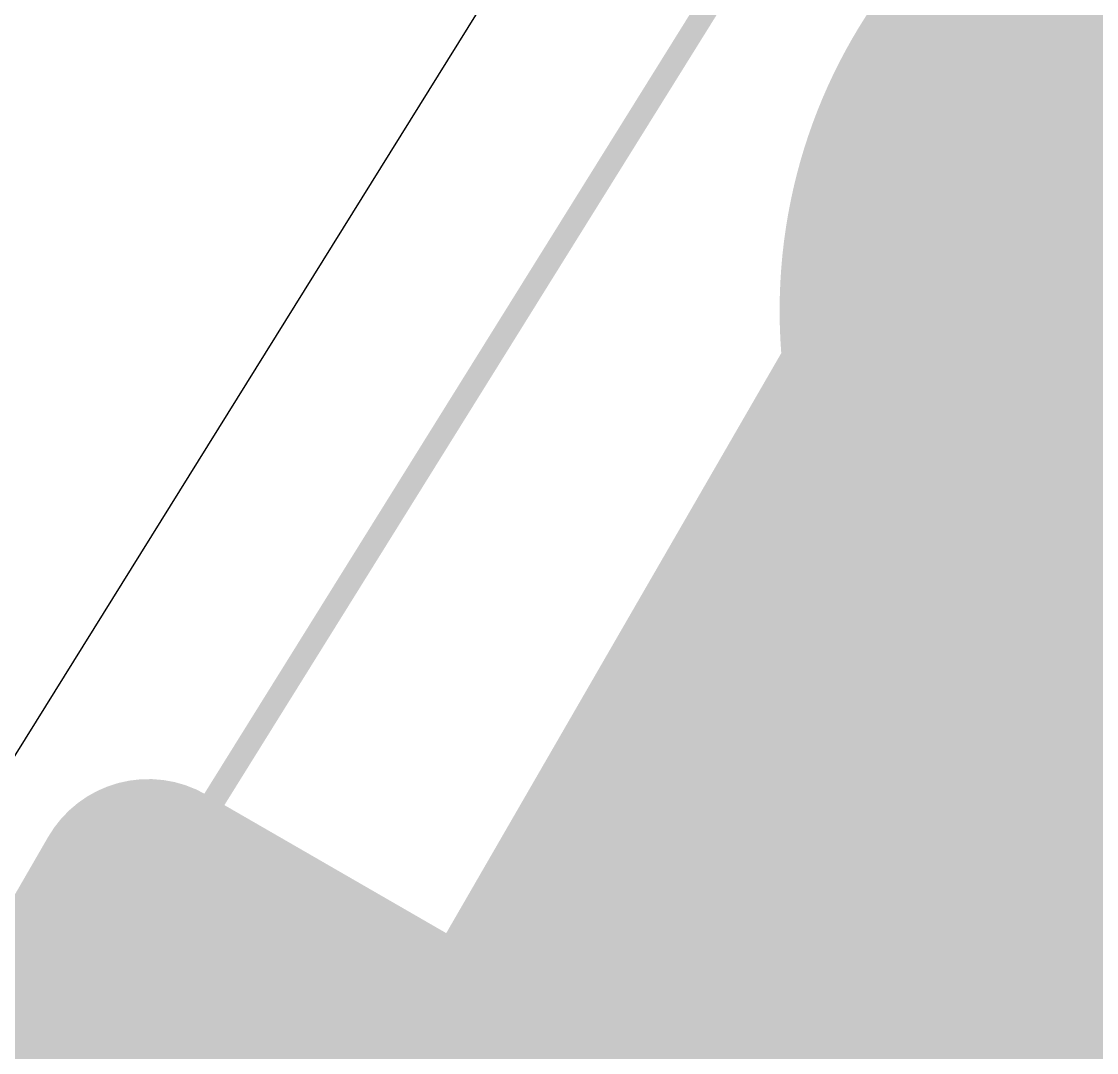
# Model space of a CAD drawing. Header units: inches. Extents: x -18 to 217, y -14 to 159.
# Drawn here: x 17.856 to 18.447, y 30.446 to 31.013 of the extents above; entities that cross this region are included whole.
import ezdxf

# ---------------------------------------------------------------- set-up
doc = ezdxf.new("R2010")
doc.units = ezdxf.units.IN
for name, color, linetype in [('Bottom Layer', 5, 'Continuous'), ('Dimension', 6, 'Continuous'), ('Drill Drawing', 1, 'Continuous'), ('Fabrication', 76, 'Continuous'), ('Top Layer', 1, 'Continuous'), ('Top Overlay', 2, 'Continuous'), ('Top Solder', 216, 'Continuous'), ('Via Holes', 16, 'Continuous')]:
    doc.layers.add(name, color=color, linetype=linetype)

# ---------------------------------------------------------------- blocks, each defined once
blk = doc.blocks.new('C___0402_19')
at = {"layer": 'Top Solder'}
blk.add_hatch(color=216, dxfattribs=at).paths.add_polyline_path([(-0.7585, -0.3775), (-0.7585, 0.3775), (-0.1813, 0.3775), (-0.1813, -0.3775)])
at = {"layer": 'Top Overlay', "const_width": 0.127}
for points in [[(-0.7874, -0.4064), (-0.7874, 0.4064)], [(-0.2794, -0.4064), (-0.7874, -0.4064)]]:
    blk.add_lwpolyline(points, dxfattribs=at)
at = {"layer": 'Top Overlay', "const_width": 0.0635}
blk.add_lwpolyline([(-0.81915, -0.4064, 1), (-0.75565, -0.4064, 1)], format="xyb", close=True, dxfattribs=at)
blk.add_lwpolyline([(-0.81915, -0.4064, 1), (-0.75565, -0.4064, 1)], format="xyb", close=True, dxfattribs=at)

msp = doc.modelspace()

# ---------------------------------------------------------------- hatches: boundary and pattern name
at = {"layer": 'Bottom Layer'}
h = msp.add_hatch(color=5, dxfattribs=at)
edge = h.paths.add_edge_path()
edge.add_arc((18.57308, 30.85413), 0.3, 0, 360)
at = {"layer": 'Top Layer'}
h = msp.add_hatch(color=1, dxfattribs=at)
edge = h.paths.add_edge_path()
edge.add_arc((18.57308, 30.85413), 0.3, 0, 360)
at = {"layer": 'Via Holes'}
h = msp.add_hatch(color=7, dxfattribs=at)
edge = h.paths.add_edge_path()
edge.add_arc((18.57308, 30.85413), 0.15, 0, 360)

# ---------------------------------------------------------------- linework, layer by layer
at = {"layer": 'Dimension', "const_width": 0.254}
for points in [[(58.31, 19.467, 1), (13.31, 19.467, 1)], [(54.56034, 19.46693, 1), (17.06033, 19.46693, 1)]]:
    msp.add_lwpolyline(points, format="xyb", close=True, dxfattribs=at)
at = {"layer": 'Drill Drawing', "const_width": 0.0508}
msp.add_lwpolyline([(18.31908, 31.10813), (18.57308, 30.60013)], dxfattribs=at)
at = {"layer": 'Fabrication', "const_width": 0.0127}
for points in [[(53.19355, 31.33267, -1.1671), (15.67509, 13.58703)], [(53.19355, 31.33267, -1.1671), (15.67509, 13.58703)], [(53.19355, 31.33267, -1.1671), (15.67509, 13.58703)], [(53.19355, 31.33267, -1.1671), (15.67509, 13.58703)], [(15.67533, 25.51295, -0.076993), (18.42319, 31.32543)], [(15.67533, 25.51295, -0.076993), (18.42319, 31.32543)], [(15.67533, 25.51295, -0.076993), (18.42319, 31.32543)], [(15.67533, 25.51295, -0.076993), (18.42319, 31.32543)], [(54.51115, 31.13829, -1.205705), (14.17745, 15.54998)], [(54.51115, 31.13829, -1.205705), (14.17745, 15.54998)]]:
    msp.add_lwpolyline(points, format="xyb", dxfattribs=at)
at = {"layer": 'Top Layer'}
msp.add_line((17.59824, 30.19999), (18.26549, 31.27301), dxfattribs=at)
at = {"layer": 'Top Layer', "const_width": 2.032}
msp.add_lwpolyline([(14.24462, 13.13485, -0.267603), (19.4524, 34.99795)], format="xyb", dxfattribs=at)
at = {"layer": 'Top Layer', "const_width": 0.508}
msp.add_lwpolyline([(18.17015, 30.14293), (18.5501, 30.80105)], dxfattribs=at)
at = {"layer": 'Top Layer', "const_width": 0.254}
msp.add_lwpolyline([(18.4231, 30.80105, 1), (18.6771, 30.80105, 1)], format="xyb", close=True, dxfattribs=at)

# ---------------------------------------------------------------- block references
at = {"rotation": 240}
msp.add_blockref('C___0402_19', (17.88441, 29.648), dxfattribs=at)

doc.saveas('drawing.dxf')
